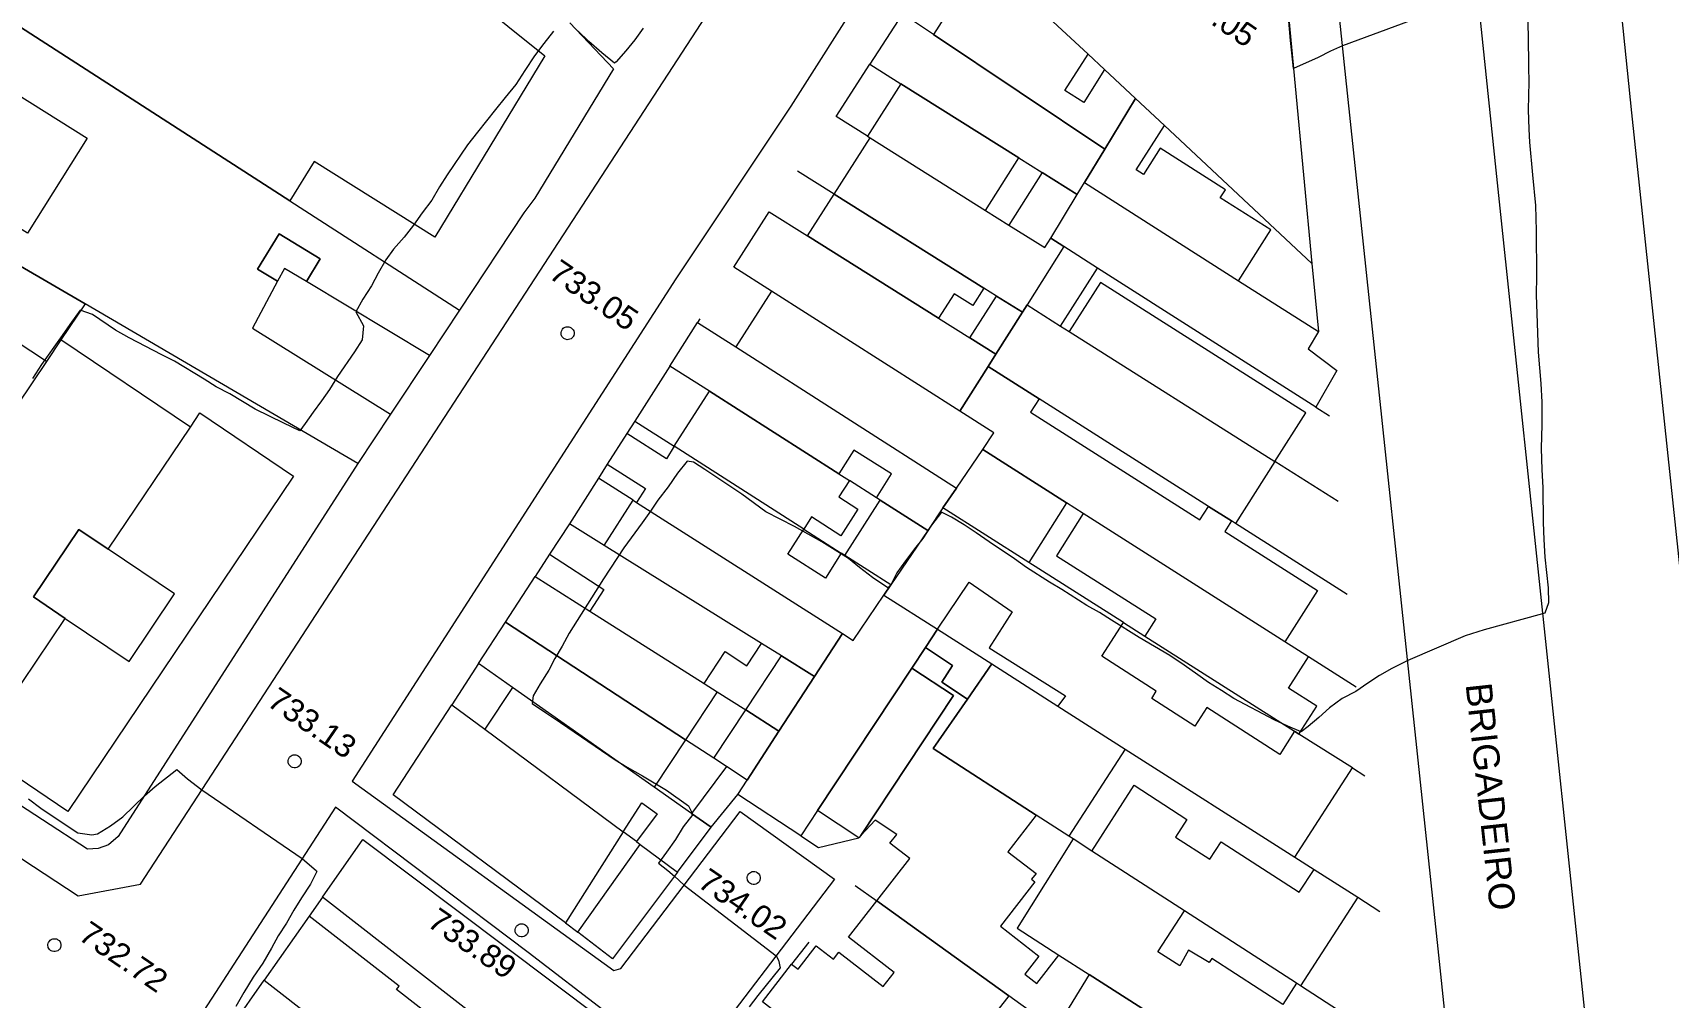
# Model space of a CAD drawing. Header units: metres. Extents: x 322294 to 7190115, y 7390841 to 10157759.
# Drawn here: x 323192.2 to 323317.7, y 7393977.8 to 7394051.7 of the extents above; entities that cross this region are included whole.
import ezdxf
from ezdxf.enums import TextEntityAlignment as Align

# ---------------------------------------------------------------- set-up
doc = ezdxf.new("R2010")
doc.units = ezdxf.units.M
doc.layers.get('0').update_dxf_attribs({"lineweight": 18})
for name, color, linetype, lineweight in [('100_SIST_VIARIO_MEIO_FIO', 1, 'Continuous', 18), ('108_SEP_FIS_CANT_CENT_ILHA', 7, 'Continuous', 18), ('144_P_DUPLA_ASF_TOP', 7, 'Continuous', 18), ('206_MURO_E_MURO_ARRIMO', 7, 'Continuous', 18), ('214_PROJ_BEIRAL_EDIF', 10, 'Continuous', 18), ('604_CURVA_INTERM', 7, 'Continuous', 18), ('606_PTO_COTADO', 7, 'Continuous', 18), ('608_PTO_COTADO_INTERVIA', 1, 'Continuous', 18)]:
    doc.layers.add(name, color=color, linetype=linetype, lineweight=lineweight)
doc.styles.add('Style-Arial', font='arial.ttf', dxfattribs={"height": 1.75})

# ---------------------------------------------------------------- blocks, each defined once
blk = doc.blocks.new('SP09')
at = {"color": 0, "linetype": 'Continuous'}
blk.add_lwpolyline([(-0.03, -0.51), (-0.14, -0.49), (-0.24, -0.46), (-0.31, -0.42), (-0.35, -0.39), (-0.42, -0.31), (-0.47, -0.24), (-0.51, -0.15), (-0.52, -0.09), (-0.52, 0.03), (-0.51, 0.11), (-0.48, 0.2), (-0.44, 0.27), (-0.4, 0.33), (-0.32, 0.39), (-0.23, 0.44), (-0.15, 0.48), (-0.1, 0.48), (-0.03, 0.48), (0.08, 0.48), (0.19, 0.44), (0.27, 0.4), (0.35, 0.32), (0.41, 0.23), (0.46, 0.11), (0.48, 0.03), (0.48, -0.03), (0.47, -0.08), (0.44, -0.21), (0.38, -0.3), (0.31, -0.38), (0.23, -0.44), (0.1, -0.49), (0.02, -0.51)], close=True, dxfattribs=at)
blk = doc.blocks.new('SP10')
at = {"color": 0, "linetype": 'Continuous'}
blk.add_lwpolyline([(-0.03, -0.51), (-0.14, -0.49), (-0.24, -0.46), (-0.31, -0.42), (-0.35, -0.39), (-0.42, -0.31), (-0.47, -0.24), (-0.51, -0.15), (-0.52, -0.09), (-0.52, 0.03), (-0.51, 0.11), (-0.48, 0.2), (-0.44, 0.27), (-0.4, 0.33), (-0.32, 0.39), (-0.23, 0.44), (-0.15, 0.48), (-0.1, 0.48), (-0.03, 0.48), (0.08, 0.48), (0.19, 0.44), (0.27, 0.4), (0.35, 0.32), (0.41, 0.23), (0.46, 0.11), (0.48, 0.03), (0.48, -0.03), (0.47, -0.08), (0.44, -0.21), (0.38, -0.3), (0.31, -0.38), (0.23, -0.44), (0.1, -0.49), (0.02, -0.51)], close=True, dxfattribs=at)

msp = doc.modelspace()

# ---------------------------------------------------------------- linework, layer by layer
at = {"layer": '100_SIST_VIARIO_MEIO_FIO'}
for points in [[(323305.508, 7393929.625), (323300.11, 7393981.017), (323292.922, 7394048.796), (323289.112, 7394085.248)], [(323261.918, 7394064.258), (323250.375, 7394046.108), (323241.552, 7394032.885), (323216.726, 7393994.348), (323236.79, 7393979.823), (323237.331, 7393979.98), (323246.488, 7393992.017), (323253.731, 7393986.843), (323242.345, 7393971.899), (323230.225, 7393981.2), (323215.439, 7393992.355), (323200.458, 7393969.212)], [(323087.812, 7394056.17), (323154.385, 7394012.655), (323195.706, 7393985.57), (323200.474, 7393986.461), (323244.594, 7394054.138)]]:
    msp.add_lwpolyline(points, dxfattribs=at)
at = {"layer": '108_SEP_FIS_CANT_CENT_ILHA'}
msp.add_lwpolyline([(323319.419, 7393945.96), (323322.303, 7393951.922), (323323.678, 7393957.414), (323323.359, 7393965.977), (323314.908, 7394045.605), (323309.426, 7394099.052), (323307.688, 7394116.227), (323306.417, 7394119.008), (323296.625, 7394134.99), (323295.785, 7394135.517), (323295.012, 7394135.092), (323295.287, 7394129.258), (323304.486, 7394041.215), (323311.65, 7393973.044), (323315.219, 7393944.282), (323315.625, 7393943.21), (323316.598, 7393942.854), (323317.791, 7393943.745)], close=True, dxfattribs=at)
at = {"layer": '206_MURO_E_MURO_ARRIMO'}
for p, q in [((323287.357, 7394065.925), (323290.366, 7394034.06)), ((323233.43, 7394052.513), (323236.769, 7394048.979)), ((323236.769, 7394048.979), (323230.741, 7394039.071)), ((323253.848, 7394045.332), (323256.436, 7394049.337)), ((323230.741, 7394039.071), (323229.895, 7394037.926)), ((323229.895, 7394037.926), (323224.952, 7394030.47)), ((323290.366, 7394034.06), (323290.86, 7394028.826)), ((323243.41, 7394029.813), (323243.232, 7394029.533)), ((323222.649, 7394026.997), (323219.667, 7394022.499)), ((323241.1, 7394026.187), (323238.414, 7394021.972)), ((323238.414, 7394021.972), (323237.802, 7394021.012)), ((323290.661, 7394023.04), (323291.72, 7394022.363)), ((323217.163, 7394018.723), (323198.782, 7393990.12)), ((323236.298, 7394018.651), (323235.622, 7394017.59)), ((323235.622, 7394017.59), (323233.391, 7394014.09)), ((323231.877, 7394011.762), (323230.762, 7394010.048)), ((323226.419, 7394003.373), (323224.362, 7394000.212)), ((323196.419, 7393989.141), (323176.722, 7394001.963)), ((323198.026, 7393989.476), (323197.227, 7393989.176)), ((323198.782, 7393990.12), (323198.026, 7393989.476)), ((323251.141, 7393990.148), (323252.502, 7393989.252)), ((323252.502, 7393989.252), (323255.587, 7393989.999)), ((323197.227, 7393989.176), (323196.419, 7393989.141)), ((323214.452, 7393985.457), (323213.425, 7393983.995)), ((323233.087, 7393983.499), (323234.047, 7393982.76)), ((323251.753, 7393982.016), (323250.442, 7393980.325))]:
    msp.add_line(p, q, dxfattribs=at)
for points in [[(323274.456, 7394048.917), (323273.191, 7394050.098)], [(323256.267, 7394043.813), (323253.848, 7394045.332)], [(323290.366, 7394034.06), (323279.047, 7394044.63)], [(323253.714, 7394039.373), (323250.902, 7394041.139)], [(323238.414, 7394021.972), (323241.44, 7394020.034)], [(323292.365, 7394015.8), (323287.516, 7394018.865)], [(323238.281, 7394015.896), (323235.622, 7394017.59)], [(323256.953, 7394016.091), (323254.874, 7394017.415)], [(323251.37, 7394013.679), (323254.255, 7394011.832)], [(323293.065, 7394008.667), (323284.49, 7394014.112)], [(323275.904, 7394006.509), (323277.531, 7394005.476)], [(323293.763, 7394001.557), (323290.102, 7394003.887)], [(323244.719, 7394001.205), (323246.921, 7393999.81)], [(323244.469, 7393996.104), (323242.287, 7393997.529)], [(323293.47, 7393995.362), (323294.431, 7393994.752)], [(323238.538, 7393989.714), (323237.526, 7393990.464)], [(323272.039, 7393989.92), (323271.714, 7393990.13)], [(323289.051, 7393988.522), (323290.524, 7393987.584)], [(323255.318, 7393986.361), (323256.972, 7393985.172)], [(323293.877, 7393985.447), (323295.582, 7393984.36)]]:
    msp.add_lwpolyline(points, dxfattribs=at)
at = {"layer": '214_PROJ_BEIRAL_EDIF'}
for points in [[(323225.775, 7394060.713), (323223.001, 7394056.817), (323231.495, 7394049.967), (323223.075, 7394036.077), (323213.802, 7394041.863), (323211.937, 7394038.861), (323157.701, 7394073.831), (323159.765, 7394079.319), (323164.279, 7394091.289), (323165.8, 7394095.323), (323166.945, 7394094.335), (323169.853, 7394091.824), (323173.584, 7394097.09), (323176.058, 7394100.584), (323178.521, 7394104.06), (323181.452, 7394108.198), (323182.939, 7394106.604), (323188.185, 7394100.984)], [(323180.179, 7394043.673), (323184.451, 7394050.467), (323181.296, 7394052.45), (323177.174, 7394045.839), (323165.515, 7394053.169), (323169.976, 7394060.263), (323196.386, 7394043.657), (323191.802, 7394036.366)], [(323266.387, 7394056.452), (323263.046, 7394059.572), (323261.383, 7394056.996), (323263.782, 7394055.468), (323261.328, 7394051.613), (323274.476, 7394042.826), (323276.829, 7394046.701), (323274.456, 7394048.917), (323272.85, 7394046.394), (323271.415, 7394047.307), (323273.191, 7394050.098), (323268.5, 7394054.479), (323268.153, 7394053.934), (323265.755, 7394055.46)], [(323258.827, 7394047.835), (323267.887, 7394042.145), (323269.671, 7394041.024), (323272.358, 7394039.337), (323272.913, 7394040.251), (323274.476, 7394042.826), (323261.328, 7394051.613), (323258.937, 7394053.21), (323256.436, 7394049.337)], [(323256.462, 7394043.69), (323265.326, 7394038.122), (323267.887, 7394042.145), (323258.827, 7394047.835), (323256.267, 7394043.813)], [(323279.047, 7394044.63), (323276.829, 7394046.701), (323274.476, 7394042.826), (323272.913, 7394040.251), (323284.723, 7394032.733), (323287.199, 7394036.621), (323283.33, 7394039.084), (323283.729, 7394039.712), (323278.725, 7394042.897), (323277.437, 7394040.873), (323276.881, 7394041.227)], [(323266.162, 7394031.555), (323265.195, 7394032.162), (323253.714, 7394039.373), (323256.462, 7394043.69), (323265.326, 7394038.122), (323267.111, 7394037.002), (323269.872, 7394035.267), (323270.323, 7394035.985), (323271.327, 7394035.346), (323268.507, 7394030.88), (323268.146, 7394030.308)], [(323270.323, 7394035.985), (323272.358, 7394039.337), (323269.671, 7394041.024), (323267.111, 7394037.002), (323269.872, 7394035.267)], [(323273.905, 7394033.705), (323271.327, 7394035.346), (323270.323, 7394035.985), (323272.358, 7394039.337), (323272.913, 7394040.251), (323284.723, 7394032.733), (323290.86, 7394028.826), (323290.084, 7394027.508), (323292.277, 7394025.847), (323290.661, 7394023.04)], [(323253.714, 7394039.373), (323265.195, 7394032.162), (323264.343, 7394030.823), (323262.915, 7394031.732), (323261.719, 7394029.854), (323251.672, 7394036.165)], [(323251.672, 7394036.165), (323261.719, 7394029.854), (323264.12, 7394028.347), (323266.116, 7394027.093), (323265.524, 7394026.156), (323263.359, 7394022.726), (323248.9, 7394031.935), (323246.02, 7394033.769), (323248.713, 7394038.023)], [(323211.005, 7394032.686), (323209.471, 7394033.624), (323211.127, 7394036.331), (323214.277, 7394034.404), (323213.213, 7394032.663), (323211.534, 7394033.671)], [(323271.327, 7394035.346), (323268.507, 7394030.88), (323271.074, 7394029.257), (323273.905, 7394033.705)], [(323194.375, 7394028.19), (323193.264, 7394026.539), (323188.512, 7394029.648), (323191.265, 7394033.857), (323196.235, 7394030.953)], [(323271.749, 7394028.83), (323287.516, 7394018.865), (323289.885, 7394022.587), (323274.15, 7394032.603)], [(323263.359, 7394022.726), (323248.9, 7394031.935), (323246.173, 7394027.651), (323263.086, 7394016.825), (323265.104, 7394019.795), (323265.967, 7394021.065)], [(323268.146, 7394030.308), (323266.116, 7394027.093), (323264.12, 7394028.347), (323266.162, 7394031.555)], [(323284.49, 7394014.112), (323284.184, 7394014.307), (323282.419, 7394015.428), (323269.428, 7394023.677), (323265.524, 7394026.156), (323266.116, 7394027.093), (323268.146, 7394030.308), (323268.507, 7394030.88), (323271.074, 7394029.257), (323271.749, 7394028.83), (323287.516, 7394018.865)], [(323246.173, 7394027.651), (323263.086, 7394016.825), (323262.05, 7394015.301), (323260.885, 7394013.586), (323257.242, 7394015.907), (323256.953, 7394016.091), (323258.111, 7394017.909), (323255.222, 7394019.748), (323254.065, 7394017.93), (323244.129, 7394024.258), (323241.1, 7394026.187), (323243.232, 7394029.533)], [(323180.834, 7394008.073), (323177.965, 7394003.81), (323188.08, 7393997.002), (323194.7, 7394006.836), (323192.266, 7394008.475), (323195.759, 7394013.664), (323198.013, 7394012.147), (323204.31, 7394021.502), (323194.375, 7394028.19), (323193.264, 7394026.539), (323192.16, 7394024.9)], [(323265.104, 7394019.795), (323265.967, 7394021.065), (323263.359, 7394022.726), (323265.524, 7394026.156), (323269.428, 7394023.677), (323268.768, 7394022.638), (323281.761, 7394014.392), (323282.419, 7394015.428), (323284.184, 7394014.307), (323283.672, 7394013.499), (323290.791, 7394008.982), (323288.29, 7394005.04), (323272.821, 7394014.884), (323271.543, 7394015.697)], [(323251.37, 7394013.679), (323241.44, 7394020.034), (323244.129, 7394024.258), (323254.065, 7394017.93), (323254.874, 7394017.415), (323254.065, 7394016.145), (323255.522, 7394015.217), (323254.223, 7394013.175), (323251.964, 7394014.613)], [(323188.08, 7393997.002), (323194.7, 7394006.836), (323199.607, 7394003.533), (323203.1, 7394008.722), (323198.013, 7394012.147), (323204.31, 7394021.502), (323205.039, 7394022.586), (323212.222, 7394017.751), (323194.911, 7393992.031), (323187.908, 7393996.745)], [(323251.37, 7394013.679), (323241.44, 7394020.034), (323240.834, 7394019.082), (323237.802, 7394021.012), (323236.298, 7394018.651), (323239.22, 7394016.791), (323238.544, 7394015.729), (323254.333, 7394005.673), (323255.153, 7394005.151), (323257.513, 7394008.623), (323258.045, 7394009.406), (323254.535, 7394011.653), (323254.255, 7394011.832), (323253.033, 7394009.912), (323250.143, 7394011.752)], [(323265.104, 7394019.795), (323271.543, 7394015.697), (323268.639, 7394011.12), (323262.05, 7394015.301), (323263.086, 7394016.825)], [(323249.663, 7394003.955), (323248.139, 7394004.904), (323236.07, 7394012.422), (323238.281, 7394015.896), (323238.544, 7394015.729), (323254.333, 7394005.673), (323252.19, 7394002.381)], [(323260.885, 7394013.586), (323258.045, 7394009.406), (323254.535, 7394011.653), (323257.242, 7394015.907)], [(323270.872, 7394000.108), (323276.035, 7393996.818), (323289.051, 7393988.522), (323293.47, 7393995.362), (323289.37, 7393997.963), (323289.038, 7393998.174), (323287.888, 7393996.394), (323282.301, 7394000.004), (323281.37, 7393998.564), (323278.067, 7394000.698), (323278.423, 7394001.249), (323274.248, 7394003.947), (323275.904, 7394006.509), (323268.639, 7394011.12), (323262.05, 7394015.301), (323260.885, 7394013.586), (323258.045, 7394009.406), (323257.513, 7394008.623), (323261.629, 7394005.999), (323264.052, 7394009.624), (323267.366, 7394007.327), (323265.608, 7394004.583), (323271.452, 7394000.903)], [(323277.531, 7394005.476), (323289.038, 7393998.174), (323289.37, 7393997.963), (323290.73, 7394000.105), (323288.571, 7394001.475), (323290.102, 7394003.887), (323288.29, 7394005.04), (323272.821, 7394014.884), (323270.761, 7394011.638), (323278.375, 7394006.807)], [(323198.013, 7394012.147), (323195.759, 7394013.664), (323192.266, 7394008.475), (323194.7, 7394006.836), (323199.607, 7394003.533), (323203.1, 7394008.722)], [(323248.139, 7394004.904), (323236.07, 7394012.422), (323233.391, 7394014.09), (323231.877, 7394011.762), (323236.039, 7394009.054), (323234.957, 7394007.39), (323243.731, 7394001.831), (323245.354, 7394004.283), (323247.005, 7394003.191)], [(323242.287, 7393997.529), (323228.483, 7394006.546), (323230.762, 7394010.048), (323234.957, 7394007.39), (323243.731, 7394001.831), (323244.719, 7394001.205)], [(323260.701, 7394004.597), (323259.66, 7394003.023), (323252.426, 7393992.091), (323251.141, 7393990.148), (323246.302, 7393993.337), (323247.019, 7393994.438), (323249.466, 7393998.197), (323252.19, 7394002.381), (323254.333, 7394005.673), (323255.153, 7394005.151), (323257.513, 7394008.623), (323261.629, 7394005.999)], [(323242.287, 7393997.529), (323239.883, 7393993.896), (323229.02, 7394001.542), (323226.419, 7394003.373), (323228.483, 7394006.546)], [(323263.937, 7394000.648), (323261.961, 7394001.954), (323262.794, 7394003.213), (323260.701, 7394004.597), (323261.629, 7394005.999), (323265.802, 7394003.339)], [(323255.75, 7393990.173), (323262.854, 7394000.91), (323259.66, 7394003.023), (323260.701, 7394004.597), (323262.794, 7394003.213), (323261.961, 7394001.954), (323263.937, 7394000.648), (323261.308, 7393996.854), (323269.217, 7393991.743), (323267.041, 7393988.942), (323269.199, 7393987.266), (323268.856, 7393986.824), (323269.11, 7393986.626), (323266.466, 7393983.224), (323269.415, 7393980.932), (323268.34, 7393979.548), (323269.254, 7393978.837), (323270.946, 7393981.015), (323273.279, 7393979.523), (323270.697, 7393975.301), (323267.103, 7393977.885), (323256.972, 7393985.172), (323259.499, 7393988.423), (323257.98, 7393989.604), (323258.515, 7393990.269), (323256.859, 7393991.355)], [(323246.921, 7393999.81), (323249.663, 7394003.955), (323252.19, 7394002.381), (323249.466, 7393998.197)], [(323265.802, 7394003.339), (323270.872, 7394000.108), (323276.035, 7393996.818), (323271.714, 7393990.13), (323269.217, 7393991.743), (323261.308, 7393996.854), (323263.937, 7394000.648)], [(323259.66, 7394003.023), (323262.854, 7394000.91), (323255.75, 7393990.173), (323255.587, 7393989.999), (323252.426, 7393992.091)], [(323242.756, 7393991.874), (323239.883, 7393993.896), (323229.02, 7394001.542), (323226.907, 7393998.327), (323237.526, 7393990.464), (323238.952, 7393992.701), (323240.113, 7393991.841), (323238.538, 7393989.714), (323238.826, 7393989.501), (323241.691, 7393987.379), (323244.26, 7393990.815)], [(323226.907, 7393998.327), (323237.526, 7393990.464), (323233.087, 7393983.499), (323219.873, 7393993.31), (323224.362, 7394000.212)], [(323246.921, 7393999.81), (323249.466, 7393998.197), (323247.019, 7393994.438), (323245.449, 7393995.464), (323244.469, 7393996.104)], [(323244.26, 7393990.815), (323246.302, 7393993.337), (323247.019, 7393994.438), (323245.449, 7393995.464), (323242.756, 7393991.874)], [(323289.167, 7393978.852), (323280.574, 7393984.405), (323273.471, 7393988.994), (323276.729, 7393994.036), (323280.773, 7393991.423), (323279.897, 7393990.068), (323282.536, 7393988.363), (323283.4, 7393989.7), (323289.39, 7393985.83), (323290.524, 7393987.584), (323293.877, 7393985.447), (323289.484, 7393978.648)], [(323231.673, 7393972.06), (323229.259, 7393973.938), (323214.452, 7393985.457), (323217.548, 7393989.868), (323239.387, 7393973.464), (323236.755, 7393970.081), (323234.662, 7393969.734), (323233.553, 7393970.597), (323234.946, 7393972.387), (323233.066, 7393973.85)], [(323241.691, 7393987.379), (323236.709, 7393980.714), (323234.047, 7393982.76), (323238.826, 7393989.501)], [(323273.279, 7393979.523), (323289.665, 7393969.044), (323293.867, 7393975.815), (323289.484, 7393978.648), (323289.167, 7393978.852), (323288.123, 7393977.236), (323282.682, 7393980.752), (323282.48, 7393980.433), (323280.905, 7393981.38), (323280.218, 7393980.187), (323278.542, 7393981.26), (323280.574, 7393984.405), (323273.471, 7393988.994), (323272.039, 7393989.92), (323267.738, 7393983.067), (323270.946, 7393981.015)], [(323268.271, 7393962.624), (323265.939, 7393959.358), (323261.982, 7393962.452), (323261.526, 7393962.809), (323261.857, 7393963.224), (323258.087, 7393966.153), (323248.292, 7393973.765), (323250.037, 7393976.009), (323248.203, 7393977.435), (323250.442, 7393980.325), (323250.946, 7393979.933), (323252.337, 7393981.723), (323253.662, 7393980.693), (323254.075, 7393981.225), (323257.462, 7393978.593), (323258.306, 7393979.679), (323254.813, 7393982.394), (323256.972, 7393985.172), (323267.103, 7393977.885), (323260.65, 7393969.632), (323264.367, 7393966.725), (323263.858, 7393966.074)], [(323221.862, 7393969.844), (323225.332, 7393974.304), (323220.113, 7393978.364), (323220.32, 7393978.631), (323213.425, 7393983.995), (323209.981, 7393979.087)], [(323273.351, 7393969.741), (323277.489, 7393967.135), (323291.535, 7393958.288), (323295.927, 7393965.039), (323289.665, 7393969.044), (323273.279, 7393979.523), (323270.697, 7393975.301), (323268.98, 7393972.493)], [(323221.862, 7393969.844), (323222.795, 7393969.118), (323224.485, 7393967.803), (323221.883, 7393964.46), (323219.811, 7393966.072), (323221.314, 7393968.005), (323219.929, 7393969.083), (323218.426, 7393967.15), (323208.386, 7393974.961), (323207.544, 7393975.616), (323209.981, 7393979.087)]]:
    msp.add_lwpolyline(points, close=True, dxfattribs=at)
msp.add_lwpolyline([(323157.701, 7394073.831), (323211.937, 7394038.861), (323224.952, 7394030.47), (323222.649, 7394026.997), (323213.213, 7394032.663), (323214.277, 7394034.404), (323211.127, 7394036.331), (323209.471, 7394033.624), (323211.005, 7394032.686), (323209.077, 7394029.093), (323219.667, 7394022.499), (323217.163, 7394018.723), (323196.235, 7394030.953), (323191.265, 7394033.857), (323189.444, 7394034.866), (323185.042, 7394037.305), (323181.866, 7394039.064), (323176.973, 7394041.775), (323174.09, 7394043.372), (323170.794, 7394045.199), (323167.184, 7394047.198), (323160.057, 7394050.864), (323152.277, 7394054.866)], dxfattribs=at)
at = {"layer": '604_CURVA_INTERM', "flags": 128}
for points, elevation in [([(323306.83, 7394055.156), (323306.955, 7394051.542), (323306.985, 7394049.099), (323307.015, 7394047.974), (323306.964, 7394045.842), (323307.012, 7394044.346), (323307.066, 7394043.345), (323307.275, 7394040.843), (323307.513, 7394038.496), (323307.577, 7394036.56), (323307.598, 7394033.079), (323307.576, 7394031.65), (323307.635, 7394029.479), (323307.726, 7394027.249), (323307.936, 7394024.853), (323308.004, 7394023.422), (323308.006, 7394021.679), (323307.957, 7394019.889), (323308.004, 7394018.227), (323308.088, 7394016.878), (323308.105, 7394014.196), (323308.144, 7394012.897), (323308.238, 7394011.541), (323308.477, 7394009.178), (323308.511, 7394008.022), (323308.244, 7394007.241), (323308.062, 7394007.188), (323303.589, 7394005.966), (323302.127, 7394005.508), (323297.715, 7394003.597), (323296.494, 7394002.997), (323295.545, 7394002.461), (323294.657, 7394001.864), (323293.741, 7394001.217), (323292.687, 7394000.686), (323291.702, 7393999.976), (323290.902, 7393999.225), (323290.064, 7393998.535), (323289.539, 7393998.144), (323288.507, 7393998.559), (323287.473, 7393999.051), (323284.382, 7394000.7), (323283.434, 7394001.312), (323282.415, 7394001.92), (323281.604, 7394002.517), (323280.567, 7394003.249), (323279.456, 7394003.987), (323277.106, 7394005.367), (323274.982, 7394006.711), (323274.062, 7394007.275), (323273.103, 7394007.811), (323271.17, 7394009.046), (323270.235, 7394009.615), (323268.453, 7394010.75), (323267.533, 7394011.393), (323265.59, 7394012.71), (323264.598, 7394013.408), (323263.684, 7394014), (323262.696, 7394014.61), (323261.93, 7394014.979), (323261.185, 7394013.987), (323260.504, 7394012.964), (323259.876, 7394012.173), (323259.171, 7394011.251), (323258.522, 7394010.319), (323258.054, 7394009.401), (323257.825, 7394009.186), (323256.654, 7394009.968), (323255.661, 7394010.736), (323254.809, 7394011.424), (323252.749, 7394012.695), (323250.66, 7394013.873), (323248.458, 7394015.01), (323246.618, 7394016.365), (323243.778, 7394018.258), (323242.906, 7394018.807), (323242.436, 7394018.904), (323241.676, 7394017.982), (323240.963, 7394016.92), (323240.169, 7394015.901), (323239.608, 7394015.054), (323238.983, 7394014.159), (323237.572, 7394012.241), (323236.009, 7394009.873), (323233.38, 7394005.698), (323232.828, 7394004.716), (323232.261, 7394003.766), (323231.805, 7394002.875), (323231.145, 7394001.813), (323230.624, 7394000.895), (323230.531, 7394000.302), (323231.624, 7393999.561), (323232.709, 7393998.856), (323236.905, 7393995.98), (323237.814, 7393995.425), (323238.998, 7393994.758), (323240.832, 7393993.658), (323242.542, 7393992.45), (323242.857, 7393991.787), (323242.116, 7393990.851), (323241.538, 7393989.87), (323240.832, 7393988.915), (323240.24, 7393988.058), (323240.934, 7393987.498), (323241.46, 7393987.069), (323242.193, 7393986.372), (323249.25, 7393980.961), (323249.443, 7393980.62), (323249.55, 7393980.028), (323247.845, 7393977.903), (323247.179, 7393977.053)], 734), ([(323303.087, 7394054.607), (323292.72, 7394050.732), (323291.78, 7394050.323), (323290.83, 7394049.856), (323288.95, 7394048.995), (323288.717, 7394051.157), (323288.418, 7394054.751)], 733), ([(323239.04, 7394052.11), (323238.405, 7394051.21), (323237.712, 7394050.359), (323236.978, 7394049.523), (323236.844, 7394049.406), (323235.877, 7394050.195), (323234.892, 7394051.073), (323234.072, 7394051.856)], 733), ([(323232.178, 7394051.86), (323231.417, 7394050.926), (323230.725, 7394049.97), (323229.963, 7394048.844), (323229.28, 7394047.781), (323228.464, 7394046.769), (323227.712, 7394045.866), (323227.039, 7394044.984), (323226.344, 7394044.121), (323225.584, 7394043.145), (323224.013, 7394040.855), (323223.433, 7394039.925), (323222.828, 7394038.917), (323222.097, 7394037.933), (323221.434, 7394036.993), (323220.705, 7394036.075), (323219.904, 7394035.144), (323219.307, 7394034.326), (323218.72, 7394033.306), (323218.199, 7394032.341), (323217.543, 7394031.31), (323217.009, 7394030.332), (323217.587, 7394029.258), (323217.493, 7394028.187), (323216.906, 7394027.267), (323215.605, 7394025.385), (323214.973, 7394024.387), (323214.38, 7394023.522), (323213.729, 7394022.646), (323213.12, 7394021.772), (323212.696, 7394021.21), (323211.481, 7394021.796), (323209.278, 7394022.892), (323207.331, 7394024.049), (323206.281, 7394024.589), (323205.375, 7394025.183), (323203.099, 7394026.566), (323202.113, 7394027.056), (323199.606, 7394028.362), (323198.574, 7394028.947), (323196.804, 7394030.145), (323195.849, 7394030.477), (323195.063, 7394029.373), (323194.355, 7394028.34), (323192.893, 7394026.317), (323192.206, 7394025.243)], 733), ([(323191.898, 7393993.009), (323192.835, 7393992.291), (323194.7, 7393991.037), (323195.67, 7393990.395), (323196.75, 7393990.224), (323197.174, 7393990.324), (323198.187, 7393990.914), (323199.137, 7393991.627), (323200.79, 7393993.237), (323201.6, 7393993.931), (323203.274, 7393995.236), (323204.092, 7393994.539), (323205.185, 7393993.688), (323212.889, 7393988.415), (323213.99, 7393987.483), (323214.013, 7393987.436), (323213.534, 7393986.45), (323212.846, 7393985.407), (323212.26, 7393984.467), (323211.677, 7393983.472), (323211.049, 7393982.481), (323210.53, 7393981.549), (323209.861, 7393980.403), (323209.125, 7393979.308), (323208.411, 7393978.144), (323207.799, 7393977.073)], 733)]:
    msp.add_lwpolyline(points, dxfattribs=dict(at, elevation=elevation))

# ---------------------------------------------------------------- block references
at = {"layer": '606_PTO_COTADO', "rotation": 325.5688295630279}
for p in [(323233.279, 7394028.7, 733.055), (323229.752, 7393982.909, 733.88)]:
    msp.add_blockref('SP09', p, dxfattribs=at)
at = {"layer": '608_PTO_COTADO_INTERVIA', "rotation": 325.5688295630279}
for p in [(323212.333, 7393995.869, 733.13), (323247.561, 7393986.923, 734.016), (323193.903, 7393981.77, 732.721)]:
    msp.add_blockref('SP10', p, dxfattribs=at)

# ---------------------------------------------------------------- texts
at = {"layer": '144_P_DUPLA_ASF_TOP', "style": 'Style-Arial'}
msp.add_text('BRIGADEIRO', height=2, rotation=276.18225, dxfattribs=at).set_placement((323303.143, 7394001.887), align=Align.MIDDLE_LEFT)
at = {"layer": '606_PTO_COTADO', "style": 'Style-Arial'}
for s, p in [('733.05', (323282.739, 7394053.377, 733.055)), ('733.05', (323235.286, 7394031.628, 733.055)), ('733.89', (323225.956, 7393981.912, 733.88))]:
    msp.add_text(s, height=1.75, rotation=325.56883, dxfattribs=at).set_placement(p, align=Align.MIDDLE_CENTER)
at = {"layer": '608_PTO_COTADO_INTERVIA', "style": 'Style-Arial'}
for s, p in [('733.13', (323213.663, 7393998.823, 733.13)), ('734.02', (323246.703, 7393984.939, 734.016)), ('732.72', (323199.192, 7393980.887, 732.721))]:
    msp.add_text(s, height=1.75, rotation=325.56883, dxfattribs=at).set_placement(p, align=Align.MIDDLE_CENTER)

doc.saveas('drawing.dxf')
